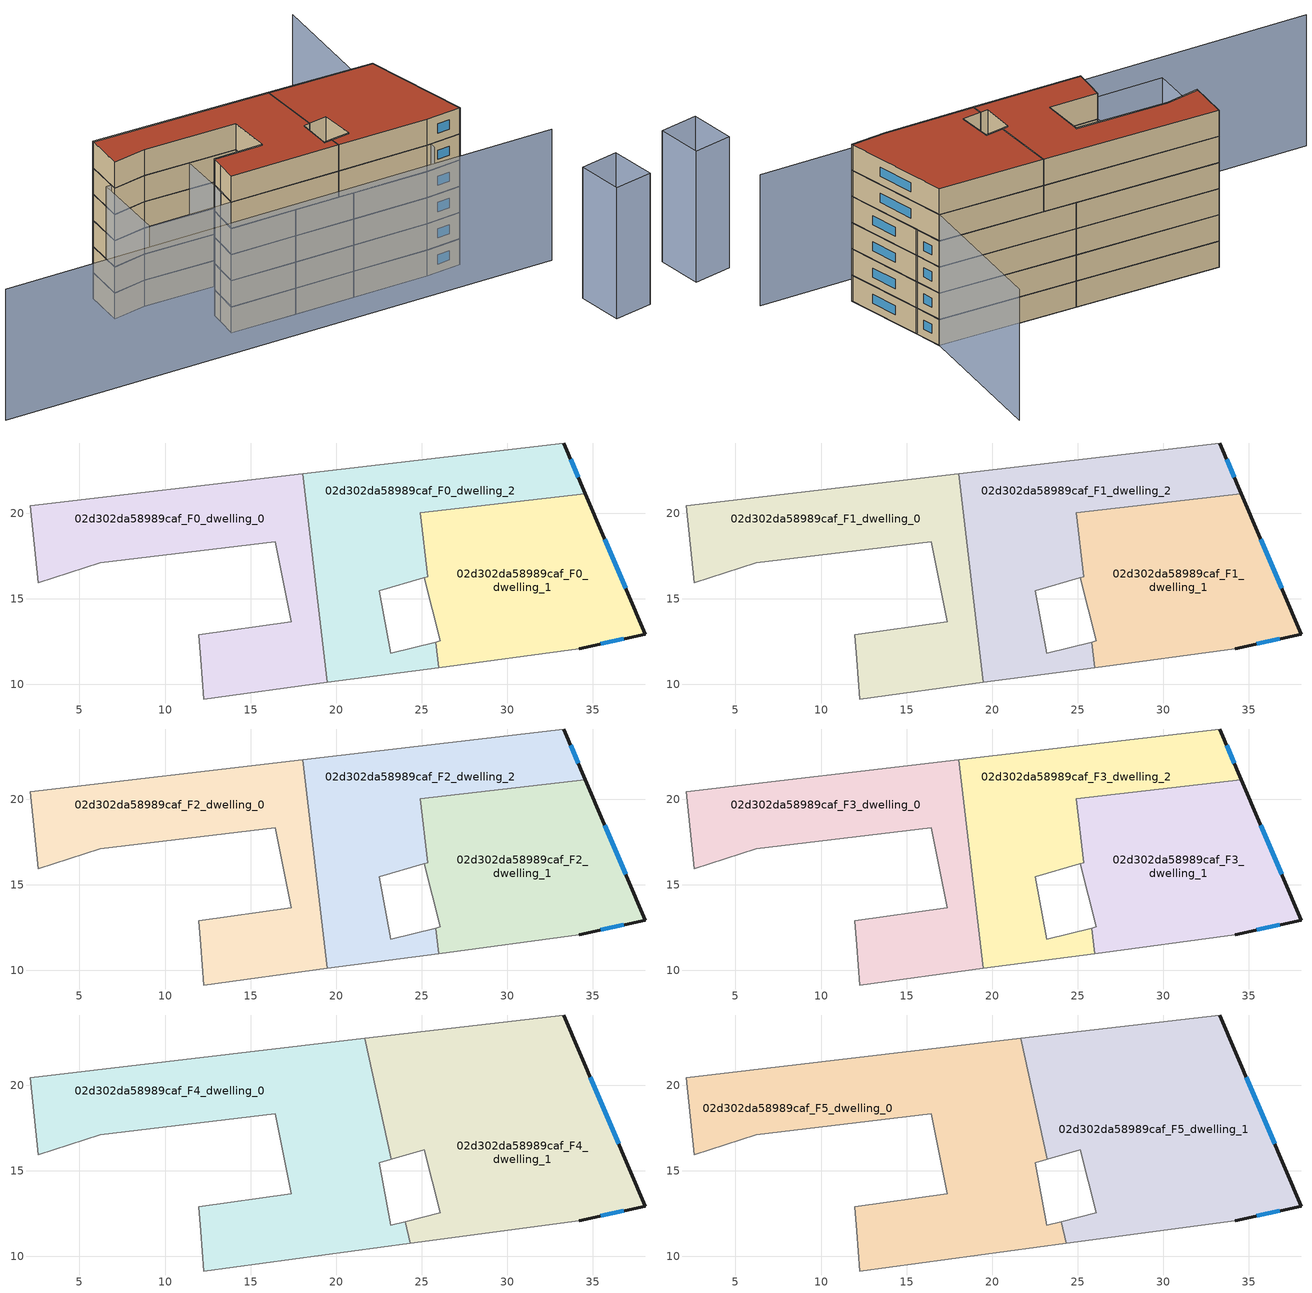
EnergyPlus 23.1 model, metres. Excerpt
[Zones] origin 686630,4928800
02d302da58989caf_F0_dwelling_0
 floor ground (EU_floor_Construction): 19.5,10.11 18.06,22.31 2.12,20.43 2.6,15.92 6.21,17.1 16.43,18.33 17.37,13.64 11.98,12.89 12.09,11.45 12.27,9.14 z0
 wall adiabatic (EU_wall_Construction): 19.5,10.11 12.27,9.14 12.09,11.45 11.98,12.89 17.37,13.64 16.43,18.33 6.21,17.1 2.6,15.92 2.12,20.43 18.06,22.31 z0:3
 wall to 02d302da58989caf_F0_dwelling_2 (EU_wall_Construction): 18.06,22.31 19.5,10.11 z0:3
02d302da58989caf_F0_dwelling_1
 floor ground (EU_floor_Construction): 38.08,12.93 34.56,21.14 24.93,20.01 25.37,16.29 25.14,16.22 26.1,12.53 25.82,12.46 25.99,10.98 34.22,12.08 z0
 wall outside (EU_wall_Construction): 34.56,21.14 38.08,12.93 34.22,12.08 z0:3
 wall adiabatic (EU_wall_Construction): 34.22,12.08 25.99,10.98 / 25.82,12.46 26.1,12.53 25.14,16.22 25.37,16.29 24.93,20.01 z0:3
 wall to 02d302da58989caf_F0_dwelling_2 (EU_wall_Construction): 24.93,20.01 34.56,21.14 / 25.99,10.98 25.82,12.46 z0:3
 window (EU_Window_Construction): 35.7,18.47 36.93,15.6 / 36.82,12.65 35.48,12.36 z0.98:2.02
02d302da58989caf_F0_dwelling_2
 floor ground (EU_floor_Construction): 25.99,10.98 25.82,12.46 23.2,11.8 22.52,15.45 25.14,16.22 25.37,16.29 24.93,20.01 34.56,21.14 33.29,24.1 18.06,22.31 19.5,10.11 z0
 wall outside (EU_wall_Construction): 33.29,24.1 34.56,21.14 z0:3
 wall adiabatic (EU_wall_Construction): 25.99,10.98 19.5,10.11 / 18.06,22.31 33.29,24.1 / 24.93,20.01 25.37,16.29 25.14,16.22 22.52,15.45 23.2,11.8 25.82,12.46 z0:3
 window (EU_Window_Construction): 33.7,23.14 34.15,22.11 z0.98:2.02
02d302da58989caf_F1_dwelling_0
 floor to 02d302da58989caf_F0_dwelling_0 (EU_floor_Construction): 19.5,10.11 18.06,22.31 2.12,20.43 2.6,15.92 6.21,17.1 16.43,18.33 17.37,13.64 11.98,12.89 12.09,11.45 12.27,9.14 z3
 wall adiabatic (EU_wall_Construction): 19.5,10.11 12.27,9.14 12.09,11.45 11.98,12.89 17.37,13.64 16.43,18.33 6.21,17.1 2.6,15.92 2.12,20.43 18.06,22.31 z3:6
 wall to 02d302da58989caf_F1_dwelling_2 (EU_wall_Construction): 18.06,22.31 19.5,10.11 z3:6
02d302da58989caf_F1_dwelling_1
 floor to 02d302da58989caf_F0_dwelling_1 (EU_floor_Construction): 38.08,12.93 34.56,21.14 24.93,20.01 25.37,16.29 25.14,16.22 26.1,12.53 25.82,12.46 25.99,10.98 34.22,12.08 z3
 wall outside (EU_wall_Construction): 34.56,21.14 38.08,12.93 34.22,12.08 z3:6
 wall adiabatic (EU_wall_Construction): 34.22,12.08 25.99,10.98 / 25.82,12.46 26.1,12.53 25.14,16.22 25.37,16.29 24.93,20.01 z3:6
 wall to 02d302da58989caf_F1_dwelling_2 (EU_wall_Construction): 24.93,20.01 34.56,21.14 / 25.99,10.98 25.82,12.46 z3:6
 window (EU_Window_Construction): 35.7,18.47 36.93,15.6 / 36.82,12.65 35.48,12.36 z3.98:5.02
02d302da58989caf_F1_dwelling_2
 floor to 02d302da58989caf_F0_dwelling_2 (EU_floor_Construction): 25.99,10.98 25.82,12.46 23.2,11.8 22.52,15.45 25.14,16.22 25.37,16.29 24.93,20.01 34.56,21.14 33.29,24.1 18.06,22.31 19.5,10.11 z3
 wall outside (EU_wall_Construction): 33.29,24.1 34.56,21.14 z3:6
 wall adiabatic (EU_wall_Construction): 25.99,10.98 19.5,10.11 / 18.06,22.31 33.29,24.1 / 24.93,20.01 25.37,16.29 25.14,16.22 22.52,15.45 23.2,11.8 25.82,12.46 z3:6
 window (EU_Window_Construction): 33.7,23.14 34.15,22.11 z3.98:5.02
02d302da58989caf_F2_dwelling_0
 floor to 02d302da58989caf_F1_dwelling_0 (EU_floor_Construction): 19.5,10.11 18.06,22.31 2.12,20.43 2.6,15.92 6.21,17.1 16.43,18.33 17.37,13.64 11.98,12.89 12.09,11.45 12.27,9.14 z6
 wall adiabatic (EU_wall_Construction): 19.5,10.11 12.27,9.14 12.09,11.45 11.98,12.89 17.37,13.64 16.43,18.33 6.21,17.1 2.6,15.92 2.12,20.43 18.06,22.31 z6:9
 wall to 02d302da58989caf_F2_dwelling_2 (EU_wall_Construction): 18.06,22.31 19.5,10.11 z6:9
02d302da58989caf_F2_dwelling_1
 floor to 02d302da58989caf_F1_dwelling_1 (EU_floor_Construction): 38.08,12.93 34.56,21.14 24.93,20.01 25.37,16.29 25.14,16.22 26.1,12.53 25.82,12.46 25.99,10.98 34.22,12.08 z6
 wall outside (EU_wall_Construction): 34.56,21.14 38.08,12.93 34.22,12.08 z6:9
 wall adiabatic (EU_wall_Construction): 34.22,12.08 25.99,10.98 / 25.82,12.46 26.1,12.53 25.14,16.22 25.37,16.29 24.93,20.01 z6:9
 wall to 02d302da58989caf_F2_dwelling_2 (EU_wall_Construction): 24.93,20.01 34.56,21.14 / 25.99,10.98 25.82,12.46 z6:9
 window (EU_Window_Construction): 35.7,18.47 36.93,15.6 / 36.82,12.65 35.48,12.36 z6.98:8.02
02d302da58989caf_F2_dwelling_2
 floor to 02d302da58989caf_F1_dwelling_2 (EU_floor_Construction): 25.99,10.98 25.82,12.46 23.2,11.8 22.52,15.45 25.14,16.22 25.37,16.29 24.93,20.01 34.56,21.14 33.29,24.1 18.06,22.31 19.5,10.11 z6
 wall outside (EU_wall_Construction): 33.29,24.1 34.56,21.14 z6:9
 wall adiabatic (EU_wall_Construction): 25.99,10.98 19.5,10.11 / 18.06,22.31 33.29,24.1 / 24.93,20.01 25.37,16.29 25.14,16.22 22.52,15.45 23.2,11.8 25.82,12.46 z6:9
 window (EU_Window_Construction): 33.7,23.14 34.15,22.11 z6.98:8.02
02d302da58989caf_F3_dwelling_0
 floor to 02d302da58989caf_F2_dwelling_0 (EU_floor_Construction): 19.5,10.11 18.06,22.31 2.12,20.43 2.6,15.92 6.21,17.1 16.43,18.33 17.37,13.64 11.98,12.89 12.09,11.45 12.27,9.14 z9
 wall adiabatic (EU_wall_Construction): 19.5,10.11 12.27,9.14 12.09,11.45 11.98,12.89 17.37,13.64 16.43,18.33 6.21,17.1 2.6,15.92 2.12,20.43 18.06,22.31 z9:12
 wall to 02d302da58989caf_F3_dwelling_2 (EU_wall_Construction): 18.06,22.31 19.5,10.11 z9:12
02d302da58989caf_F3_dwelling_1
 floor to 02d302da58989caf_F2_dwelling_1 (EU_floor_Construction): 38.08,12.93 34.56,21.14 24.93,20.01 25.37,16.29 25.14,16.22 26.1,12.53 25.82,12.46 25.99,10.98 34.22,12.08 z9
 wall outside (EU_wall_Construction): 34.56,21.14 38.08,12.93 34.22,12.08 z9:12
 wall adiabatic (EU_wall_Construction): 34.22,12.08 25.99,10.98 / 25.82,12.46 26.1,12.53 25.14,16.22 25.37,16.29 24.93,20.01 z9:12
 wall to 02d302da58989caf_F3_dwelling_2 (EU_wall_Construction): 24.93,20.01 34.56,21.14 / 25.99,10.98 25.82,12.46 z9:12
 window (EU_Window_Construction): 35.7,18.47 36.93,15.6 / 36.82,12.65 35.48,12.36 z9.98:11.02
02d302da58989caf_F3_dwelling_2
 floor to 02d302da58989caf_F2_dwelling_2 (EU_floor_Construction): 25.99,10.98 25.82,12.46 23.2,11.8 22.52,15.45 25.14,16.22 25.37,16.29 24.93,20.01 34.56,21.14 33.29,24.1 18.06,22.31 19.5,10.11 z9
 wall outside (EU_wall_Construction): 33.29,24.1 34.56,21.14 z9:12
 wall adiabatic (EU_wall_Construction): 25.99,10.98 19.5,10.11 / 18.06,22.31 33.29,24.1 / 24.93,20.01 25.37,16.29 25.14,16.22 22.52,15.45 23.2,11.8 25.82,12.46 z9:12
 window (EU_Window_Construction): 33.7,23.14 34.15,22.11 z9.98:11.02
02d302da58989caf_F4_dwelling_0
 floor to 02d302da58989caf_F3_dwelling_0 (EU_floor_Construction): 19.5,10.11 18.06,22.31 2.12,20.43 2.6,15.92 6.21,17.1 16.43,18.33 17.37,13.64 11.98,12.89 12.09,11.45 12.27,9.14 z12
 floor to 02d302da58989caf_F3_dwelling_2 (EU_floor_Construction): 24.33,10.75 24.05,12.01 23.2,11.8 22.52,15.45 23.24,15.66 21.67,22.73 18.06,22.31 19.5,10.11 z12
 wall adiabatic (EU_wall_Construction): 23.24,15.66 22.52,15.45 23.2,11.8 24.05,12.01 / 24.33,10.75 12.27,9.14 12.09,11.45 11.98,12.89 17.37,13.64 16.43,18.33 6.21,17.1 2.6,15.92 2.12,20.43 21.67,22.73 z12:15
 wall to 02d302da58989caf_F4_dwelling_1 (EU_wall_Construction): 21.67,22.73 23.24,15.66 / 24.05,12.01 24.33,10.75 z12:15
02d302da58989caf_F4_dwelling_1
 floor to 02d302da58989caf_F3_dwelling_2 (EU_floor_Construction): 25.99,10.98 25.82,12.46 24.05,12.01 24.33,10.75 z12; 34.56,21.14 33.29,24.1 21.67,22.73 23.24,15.66 25.14,16.22 25.16,16.23 25.37,16.29 24.93,20.01 z12
 floor to 02d302da58989caf_F3_dwelling_1 (EU_floor_Construction): 38.08,12.93 34.56,21.14 24.93,20.01 25.37,16.29 25.14,16.22 26.1,12.53 25.82,12.46 25.99,10.98 34.22,12.08 z12
 wall outside (EU_wall_Construction): 33.29,24.1 38.08,12.93 34.22,12.08 z12:15
 wall adiabatic (EU_wall_Construction): 34.22,12.08 24.33,10.75 / 24.05,12.01 26.1,12.53 25.14,16.22 23.24,15.66 / 21.67,22.73 33.29,24.1 z12:15
 window (EU_Window_Construction): 34.85,20.47 36.52,16.56 / 36.82,12.65 35.48,12.36 z12.98:14.02
02d302da58989caf_F5_dwelling_0
 floor to 02d302da58989caf_F4_dwelling_0 (EU_floor_Construction): 24.33,10.75 24.05,12.01 23.2,11.8 22.52,15.45 23.24,15.66 21.67,22.73 2.12,20.43 2.6,15.92 6.21,17.1 16.43,18.33 17.37,13.64 11.98,12.89 12.09,11.45 12.27,9.14 z15
 wall adiabatic (EU_wall_Construction): 23.24,15.66 22.52,15.45 23.2,11.8 24.05,12.01 / 24.33,10.75 12.27,9.14 12.09,11.45 11.98,12.89 17.37,13.64 16.43,18.33 6.21,17.1 2.6,15.92 2.12,20.43 21.67,22.73 z15:18
 wall to 02d302da58989caf_F5_dwelling_1 (EU_wall_Construction): 21.67,22.73 23.24,15.66 / 24.05,12.01 24.33,10.75 z15:18
 roof outside (EU_roof_Construction): 21.67,22.73 23.24,15.66 22.52,15.45 23.2,11.8 24.05,12.01 24.33,10.75 12.27,9.14 12.09,11.45 11.98,12.89 17.37,13.64 16.43,18.33 6.21,17.1 2.6,15.92 2.12,20.43 z18
02d302da58989caf_F5_dwelling_1
 floor to 02d302da58989caf_F4_dwelling_1 (EU_floor_Construction): 38.08,12.93 33.29,24.1 21.67,22.73 23.24,15.66 25.14,16.22 26.1,12.53 24.05,12.01 24.33,10.75 34.22,12.08 z15
 wall outside (EU_wall_Construction): 33.29,24.1 38.08,12.93 34.22,12.08 z15:18
 wall adiabatic (EU_wall_Construction): 34.22,12.08 24.33,10.75 / 24.05,12.01 26.1,12.53 25.14,16.22 23.24,15.66 / 21.67,22.73 33.29,24.1 z15:18
 window (EU_Window_Construction): 34.85,20.47 36.52,16.56 / 36.82,12.65 35.48,12.36 z15.98:17.02
 roof outside (EU_roof_Construction): 33.29,24.1 38.08,12.93 34.22,12.08 24.33,10.75 24.05,12.01 26.1,12.53 25.14,16.22 23.24,15.66 21.67,22.73 z18
shading: -14.58,1.91 46.73,10.33 / 31.41,40.34 34.75,11.52 / 52.54,-1.15 48.48,-2.5 / 48.48,-2.5 46.83,2.43 / 46.83,2.43 50.89,3.79 / 50.89,3.79 52.54,-1.15 / 12.4,9.15 3.11,7.91 / 3.11,7.91 1.95,16.53 / 1.95,16.53 11.24,17.78 / 11.24,17.78 12.4,9.15 z0:15
[Building]
EU S2 Campaign: North Axis=0; Terrain=City; Solar Distribution=FullExterior
[Site:Location]
Bologna: Latitude=44.5; Longitude=11.25; Time Zone=1; Elevation=37
[SizingPeriod:WeatherFileDays]
AnnualSizingPeriod: Begin Month=1; Begin Day of Month=1; End Month=12; End Day of Month=31; Day of Week for Start Day=Monday; Use Weather File Daylight Saving Period=No; Use Weather File Rain and Snow Indicators=No
[MATERIAL]
EU_InternalMass_Material: Roughness=MediumRough; Thickness=0.1; Conductivity=1; Density=1800; Specific Heat=900; Thermal Absorptance=0.9; Solar Absorptance=0.7; Visible Absorptance=0.7
[MATERIAL:NOMASS] Roughness=MediumRough; Thermal Absorptance=0.9; Solar Absorptance=0.7; Visible Absorptance=0.7
Name | Thermal Resistance
EU_wall_NoMass | 0.905828
EU_roof_NoMass | 0.37593
EU_floor_NoMass | 0.67114
[WINDOWMATERIAL:SIMPLEGLAZINGSYSTEM]
EU_Window_SimpleGlazing: UFactor=4.52486; Solar Heat Gain Coefficient=0.85; Visible Transmittance=0.85
[CONSTRUCTION]
EU_wall_Construction: EU_wall_NoMass
EU_roof_Construction: EU_roof_NoMass
EU_floor_Construction: EU_floor_NoMass
EU_InternalMass_Construction: EU_InternalMass_Material
EU_Window_Construction: EU_Window_SimpleGlazing
[ZONE] Type=1; Multiplier=1; Ceiling Height=autocalculate; Floor Area=autocalculate; Part of Total Floor Area=Yes
Name | Volume
02d302da58989caf_F0_dwelling_0 | 294.691
02d302da58989caf_F1_dwelling_0; 02d302da58989caf_F2_dwelling_0; 02d302da58989caf_F3_dwelling_0 | 294.689
02d302da58989caf_F4_dwelling_0 | 442.02
02d302da58989caf_F5_dwelling_0 | 442.027
02d302da58989caf_F0_dwelling_1; 02d302da58989caf_F1_dwelling_1; 02d302da58989caf_F2_dwelling_1; 02d302da58989caf_F3_dwelling_1 | 295.278
02d302da58989caf_F4_dwelling_1 | 441.989
02d302da58989caf_F5_dwelling_1 | 442.013
02d302da58989caf_F0_dwelling_2 | 294.049
02d302da58989caf_F1_dwelling_2; 02d302da58989caf_F2_dwelling_2; 02d302da58989caf_F3_dwelling_2 | 294.053
[INTERNALMASS] Construction=EU_InternalMass_Construction
Name | Zone or ZoneList | Surface Area
02d302da58989caf_F0_dwelling_0_EU_InternalMass | 02d302da58989caf_F0_dwelling_0 | 98.2288
02d302da58989caf_F0_dwelling_1_EU_InternalMass | 02d302da58989caf_F0_dwelling_1 | 98.4256
02d302da58989caf_F0_dwelling_2_EU_InternalMass | 02d302da58989caf_F0_dwelling_2 | 98.018
02d302da58989caf_F1_dwelling_0_EU_InternalMass | 02d302da58989caf_F1_dwelling_0 | 98.2288
02d302da58989caf_F1_dwelling_1_EU_InternalMass | 02d302da58989caf_F1_dwelling_1 | 98.4256
02d302da58989caf_F1_dwelling_2_EU_InternalMass | 02d302da58989caf_F1_dwelling_2 | 98.018
02d302da58989caf_F2_dwelling_0_EU_InternalMass | 02d302da58989caf_F2_dwelling_0 | 98.2288
02d302da58989caf_F2_dwelling_1_EU_InternalMass | 02d302da58989caf_F2_dwelling_1 | 98.4256
02d302da58989caf_F2_dwelling_2_EU_InternalMass | 02d302da58989caf_F2_dwelling_2 | 98.018
02d302da58989caf_F3_dwelling_0_EU_InternalMass | 02d302da58989caf_F3_dwelling_0 | 98.2288
02d302da58989caf_F3_dwelling_1_EU_InternalMass | 02d302da58989caf_F3_dwelling_1 | 98.4256
02d302da58989caf_F3_dwelling_2_EU_InternalMass | 02d302da58989caf_F3_dwelling_2 | 98.018
02d302da58989caf_F4_dwelling_0_EU_InternalMass | 02d302da58989caf_F4_dwelling_0 | 147.342
02d302da58989caf_F4_dwelling_1_EU_InternalMass | 02d302da58989caf_F4_dwelling_1 | 147.338
02d302da58989caf_F5_dwelling_0_EU_InternalMass | 02d302da58989caf_F5_dwelling_0 | 147.342
02d302da58989caf_F5_dwelling_1_EU_InternalMass | 02d302da58989caf_F5_dwelling_1 | 147.338
[OTHEREQUIPMENT] Fuel Type=Electricity; Design Level Calculation Method=Watts/Area; Power per Zone Floor Area=1; Fraction Latent=0; Fraction Radiant=0; Fraction Lost=0; Carbon Dioxide Generation Rate=0; EndUse Subcategory=EU_Step8_InternalGains
Name | Zone or ZoneList or Space or SpaceList | Schedule
EU_Step8_InternalGain_02d302da58989caf_F0_dwelling_0_f000 | 02d302da58989caf_F0_dwelling_0 | EU_Step8_GainSchedule_02d302da58989caf_F0_dwelling_0_f000
EU_Step8_InternalGain_02d302da58989caf_F0_dwelling_1_f000 | 02d302da58989caf_F0_dwelling_1 | EU_Step8_GainSchedule_02d302da58989caf_F0_dwelling_1_f000
EU_Step8_InternalGain_02d302da58989caf_F0_dwelling_2_f000 | 02d302da58989caf_F0_dwelling_2 | EU_Step8_GainSchedule_02d302da58989caf_F0_dwelling_2_f000
EU_Step8_InternalGain_02d302da58989caf_F1_dwelling_0_f000 | 02d302da58989caf_F1_dwelling_0 | EU_Step8_GainSchedule_02d302da58989caf_F1_dwelling_0_f000
EU_Step8_InternalGain_02d302da58989caf_F1_dwelling_1_f000 | 02d302da58989caf_F1_dwelling_1 | EU_Step8_GainSchedule_02d302da58989caf_F1_dwelling_1_f000
EU_Step8_InternalGain_02d302da58989caf_F1_dwelling_2_f000 | 02d302da58989caf_F1_dwelling_2 | EU_Step8_GainSchedule_02d302da58989caf_F1_dwelling_2_f000
EU_Step8_InternalGain_02d302da58989caf_F2_dwelling_0_f000 | 02d302da58989caf_F2_dwelling_0 | EU_Step8_GainSchedule_02d302da58989caf_F2_dwelling_0_f000
EU_Step8_InternalGain_02d302da58989caf_F2_dwelling_1_f000 | 02d302da58989caf_F2_dwelling_1 | EU_Step8_GainSchedule_02d302da58989caf_F2_dwelling_1_f000
EU_Step8_InternalGain_02d302da58989caf_F2_dwelling_2_f000 | 02d302da58989caf_F2_dwelling_2 | EU_Step8_GainSchedule_02d302da58989caf_F2_dwelling_2_f000
EU_Step8_InternalGain_02d302da58989caf_F3_dwelling_0_f000 | 02d302da58989caf_F3_dwelling_0 | EU_Step8_GainSchedule_02d302da58989caf_F3_dwelling_0_f000
EU_Step8_InternalGain_02d302da58989caf_F3_dwelling_1_f000 | 02d302da58989caf_F3_dwelling_1 | EU_Step8_GainSchedule_02d302da58989caf_F3_dwelling_1_f000
EU_Step8_InternalGain_02d302da58989caf_F3_dwelling_2_f000 | 02d302da58989caf_F3_dwelling_2 | EU_Step8_GainSchedule_02d302da58989caf_F3_dwelling_2_f000
EU_Step8_InternalGain_02d302da58989caf_F4_dwelling_0_f000 | 02d302da58989caf_F4_dwelling_0 | EU_Step8_GainSchedule_02d302da58989caf_F4_dwelling_0_f000
EU_Step8_InternalGain_02d302da58989caf_F4_dwelling_1_f000 | 02d302da58989caf_F4_dwelling_1 | EU_Step8_GainSchedule_02d302da58989caf_F4_dwelling_1_f000
EU_Step8_InternalGain_02d302da58989caf_F5_dwelling_0_f000 | 02d302da58989caf_F5_dwelling_0 | EU_Step8_GainSchedule_02d302da58989caf_F5_dwelling_0_f000
EU_Step8_InternalGain_02d302da58989caf_F5_dwelling_1_f000 | 02d302da58989caf_F5_dwelling_1 | EU_Step8_GainSchedule_02d302da58989caf_F5_dwelling_1_f000
[ZONEVENTILATION:DESIGNFLOWRATE] Schedule=EU_AlwaysOn; Design Flow Rate Calculation Method=AirChanges/Hour; Air Changes per Hour=0.73129; Ventilation Type=Natural; Fan Pressure Rise=0; Fan Total Efficiency=1; Constant Term Coefficient=1; Temperature Term Coefficient=0; Velocity Term Coefficient=0; Velocity Squared Term Coefficient=0; Minimum Indoor Temperature=-100; Maximum Indoor Temperature=100; Delta Temperature=-100; Minimum Outdoor Temperature=-100; Maximum Outdoor Temperature=100; Maximum Wind Speed=40
Name | Zone or ZoneList or Space or SpaceList
EU_ConstantAir_02d302da58989caf_F0_dwelling_0 | 02d302da58989caf_F0_dwelling_0
EU_ConstantAir_02d302da58989caf_F0_dwelling_1 | 02d302da58989caf_F0_dwelling_1
EU_ConstantAir_02d302da58989caf_F0_dwelling_2 | 02d302da58989caf_F0_dwelling_2
EU_ConstantAir_02d302da58989caf_F1_dwelling_0 | 02d302da58989caf_F1_dwelling_0
EU_ConstantAir_02d302da58989caf_F1_dwelling_1 | 02d302da58989caf_F1_dwelling_1
EU_ConstantAir_02d302da58989caf_F1_dwelling_2 | 02d302da58989caf_F1_dwelling_2
EU_ConstantAir_02d302da58989caf_F2_dwelling_0 | 02d302da58989caf_F2_dwelling_0
EU_ConstantAir_02d302da58989caf_F2_dwelling_1 | 02d302da58989caf_F2_dwelling_1
EU_ConstantAir_02d302da58989caf_F2_dwelling_2 | 02d302da58989caf_F2_dwelling_2
EU_ConstantAir_02d302da58989caf_F3_dwelling_0 | 02d302da58989caf_F3_dwelling_0
EU_ConstantAir_02d302da58989caf_F3_dwelling_1 | 02d302da58989caf_F3_dwelling_1
EU_ConstantAir_02d302da58989caf_F3_dwelling_2 | 02d302da58989caf_F3_dwelling_2
EU_ConstantAir_02d302da58989caf_F4_dwelling_0 | 02d302da58989caf_F4_dwelling_0
EU_ConstantAir_02d302da58989caf_F4_dwelling_1 | 02d302da58989caf_F4_dwelling_1
EU_ConstantAir_02d302da58989caf_F5_dwelling_0 | 02d302da58989caf_F5_dwelling_0
EU_ConstantAir_02d302da58989caf_F5_dwelling_1 | 02d302da58989caf_F5_dwelling_1
[HVACTEMPLATE:THERMOSTAT] Constant Heating Setpoint=20; Constant Cooling Setpoint=50
EU_HeatOnly_02d302da58989caf_F0_dwelling_0; EU_HeatOnly_02d302da58989caf_F0_dwelling_1; EU_HeatOnly_02d302da58989caf_F0_dwelling_2; EU_HeatOnly_02d302da58989caf_F1_dwelling_0; EU_HeatOnly_02d302da58989caf_F1_dwelling_1; EU_HeatOnly_02d302da58989caf_F1_dwelling_2; EU_HeatOnly_02d302da58989caf_F2_dwelling_0; EU_HeatOnly_02d302da58989caf_F2_dwelling_1; EU_HeatOnly_02d302da58989caf_F2_dwelling_2; EU_HeatOnly_02d302da58989caf_F3_dwelling_0; EU_HeatOnly_02d302da58989caf_F3_dwelling_1; EU_HeatOnly_02d302da58989caf_F3_dwelling_2; EU_HeatOnly_02d302da58989caf_F4_dwelling_0; EU_HeatOnly_02d302da58989caf_F4_dwelling_1; EU_HeatOnly_02d302da58989caf_F5_dwelling_0; EU_HeatOnly_02d302da58989caf_F5_dwelling_1
[HVACTEMPLATE:ZONE:IDEALLOADSAIRSYSTEM] System Availability Schedule=EU_AlwaysOn; Maximum Heating Supply Air Temperature=50; Minimum Cooling Supply Air Temperature=13; Maximum Heating Supply Air Humidity Ratio=0.0156; Minimum Cooling Supply Air Humidity Ratio=0.0077; Heating Limit=NoLimit; Cooling Limit=NoLimit; Heating Availability Schedule=EU_AlwaysOn; Cooling Availability Schedule=EU_CoolingOff; Dehumidification Control Type=ConstantSensibleHeatRatio; Cooling Sensible Heat Ratio=0.7; Dehumidification Setpoint=60; Humidification Control Type=None; Humidification Setpoint=30; Outdoor Air Method=None; Outdoor Air Flow Rate per Person=0.00944; Outdoor Air Flow Rate per Zone Floor Area=0; Outdoor Air Flow Rate per Zone=0; Demand Controlled Ventilation Type=None; Outdoor Air Economizer Type=NoEconomizer; Heat Recovery Type=None; Sensible Heat Recovery Effectiveness=0.7; Latent Heat Recovery Effectiveness=0.65
Name | Template Thermostat
02d302da58989caf_F0_dwelling_0 | EU_HeatOnly_02d302da58989caf_F0_dwelling_0
02d302da58989caf_F0_dwelling_1 | EU_HeatOnly_02d302da58989caf_F0_dwelling_1
02d302da58989caf_F0_dwelling_2 | EU_HeatOnly_02d302da58989caf_F0_dwelling_2
02d302da58989caf_F1_dwelling_0 | EU_HeatOnly_02d302da58989caf_F1_dwelling_0
02d302da58989caf_F1_dwelling_1 | EU_HeatOnly_02d302da58989caf_F1_dwelling_1
02d302da58989caf_F1_dwelling_2 | EU_HeatOnly_02d302da58989caf_F1_dwelling_2
02d302da58989caf_F2_dwelling_0 | EU_HeatOnly_02d302da58989caf_F2_dwelling_0
02d302da58989caf_F2_dwelling_1 | EU_HeatOnly_02d302da58989caf_F2_dwelling_1
02d302da58989caf_F2_dwelling_2 | EU_HeatOnly_02d302da58989caf_F2_dwelling_2
02d302da58989caf_F3_dwelling_0 | EU_HeatOnly_02d302da58989caf_F3_dwelling_0
02d302da58989caf_F3_dwelling_1 | EU_HeatOnly_02d302da58989caf_F3_dwelling_1
02d302da58989caf_F3_dwelling_2 | EU_HeatOnly_02d302da58989caf_F3_dwelling_2
02d302da58989caf_F4_dwelling_0 | EU_HeatOnly_02d302da58989caf_F4_dwelling_0
02d302da58989caf_F4_dwelling_1 | EU_HeatOnly_02d302da58989caf_F4_dwelling_1
02d302da58989caf_F5_dwelling_0 | EU_HeatOnly_02d302da58989caf_F5_dwelling_0
02d302da58989caf_F5_dwelling_1 | EU_HeatOnly_02d302da58989caf_F5_dwelling_1
[SIZING:ZONE] Zone Cooling Design Supply Air Temperature Input Method=SupplyAirTemperature; Zone Cooling Design Supply Air Temperature=13; Zone Heating Design Supply Air Temperature Input Method=SupplyAirTemperature; Zone Heating Design Supply Air Temperature=50; Zone Cooling Design Supply Air Humidity Ratio=0.008; Zone Heating Design Supply Air Humidity Ratio=0.008; Cooling Design Air Flow Method=DesignDay; Cooling Design Air Flow Rate=0; Cooling Minimum Air Flow per Zone Floor Area=0.000762; Cooling Minimum Air Flow=0; Cooling Minimum Air Flow Fraction=0.2; Heating Design Air Flow Method=DesignDay; Heating Design Air Flow Rate=0; Heating Maximum Air Flow per Zone Floor Area=0.002032; Heating Maximum Air Flow=0.141576; Heating Maximum Air Flow Fraction=0.3; Account for Dedicated Outdoor Air System=No; Dedicated Outdoor Air System Control Strategy=NeutralSupplyAir; Dedicated Outdoor Air Low Setpoint Temperature for Design=autosize; Dedicated Outdoor Air High Setpoint Temperature for Design=autosize; Zone Load Sizing Method=Sensible Load Only No Latent Load; Zone Latent Cooling Design Supply Air Humidity Ratio Input Method=HumidityRatioDifference; Zone Cooling Design Supply Air Humidity Ratio Difference=0.005; Zone Latent Heating Design Supply Air Humidity Ratio Input Method=HumidityRatioDifference; Zone Humidification Design Supply Air Humidity Ratio Difference=0.005
02d302da58989caf_F0_dwelling_0; 02d302da58989caf_F0_dwelling_1; 02d302da58989caf_F0_dwelling_2; 02d302da58989caf_F1_dwelling_0; 02d302da58989caf_F1_dwelling_1; 02d302da58989caf_F1_dwelling_2; 02d302da58989caf_F2_dwelling_0; 02d302da58989caf_F2_dwelling_1; 02d302da58989caf_F2_dwelling_2; 02d302da58989caf_F3_dwelling_0; 02d302da58989caf_F3_dwelling_1; 02d302da58989caf_F3_dwelling_2; 02d302da58989caf_F4_dwelling_0; 02d302da58989caf_F4_dwelling_1; 02d302da58989caf_F5_dwelling_0; 02d302da58989caf_F5_dwelling_1
[SCHEDULE:CONSTANT]
Name | Hourly Value
EU_AlwaysOn | 1
EU_CoolingOff | 0
[SCHEDULE:FILE] Column Number=1; Rows to Skip at Top=0; Number of Hours of Data=8760; Column Separator=Comma; Interpolate to Timestep=No; Minutes per Item=60; Adjust Schedule for Daylight Savings=Yes
Name | File
EU_Step8_GainSchedule_02d302da58989caf_F0_dwelling_0_f000 | ../../schedules/02d302da58989caf/02d302da58989caf_F0_dwelling_0_f000_gain.csv
EU_Step8_GainSchedule_02d302da58989caf_F0_dwelling_1_f000 | ../../schedules/02d302da58989caf/02d302da58989caf_F0_dwelling_1_f000_gain.csv
EU_Step8_GainSchedule_02d302da58989caf_F0_dwelling_2_f000 | ../../schedules/02d302da58989caf/02d302da58989caf_F0_dwelling_2_f000_gain.csv
EU_Step8_GainSchedule_02d302da58989caf_F1_dwelling_0_f000 | ../../schedules/02d302da58989caf/02d302da58989caf_F1_dwelling_0_f000_gain.csv
EU_Step8_GainSchedule_02d302da58989caf_F1_dwelling_1_f000 | ../../schedules/02d302da58989caf/02d302da58989caf_F1_dwelling_1_f000_gain.csv
EU_Step8_GainSchedule_02d302da58989caf_F1_dwelling_2_f000 | ../../schedules/02d302da58989caf/02d302da58989caf_F1_dwelling_2_f000_gain.csv
EU_Step8_GainSchedule_02d302da58989caf_F2_dwelling_0_f000 | ../../schedules/02d302da58989caf/02d302da58989caf_F2_dwelling_0_f000_gain.csv
EU_Step8_GainSchedule_02d302da58989caf_F2_dwelling_1_f000 | ../../schedules/02d302da58989caf/02d302da58989caf_F2_dwelling_1_f000_gain.csv
EU_Step8_GainSchedule_02d302da58989caf_F2_dwelling_2_f000 | ../../schedules/02d302da58989caf/02d302da58989caf_F2_dwelling_2_f000_gain.csv
EU_Step8_GainSchedule_02d302da58989caf_F3_dwelling_0_f000 | ../../schedules/02d302da58989caf/02d302da58989caf_F3_dwelling_0_f000_gain.csv
EU_Step8_GainSchedule_02d302da58989caf_F3_dwelling_1_f000 | ../../schedules/02d302da58989caf/02d302da58989caf_F3_dwelling_1_f000_gain.csv
EU_Step8_GainSchedule_02d302da58989caf_F3_dwelling_2_f000 | ../../schedules/02d302da58989caf/02d302da58989caf_F3_dwelling_2_f000_gain.csv
EU_Step8_GainSchedule_02d302da58989caf_F4_dwelling_0_f000 | ../../schedules/02d302da58989caf/02d302da58989caf_F4_dwelling_0_f000_gain.csv
EU_Step8_GainSchedule_02d302da58989caf_F4_dwelling_1_f000 | ../../schedules/02d302da58989caf/02d302da58989caf_F4_dwelling_1_f000_gain.csv
EU_Step8_GainSchedule_02d302da58989caf_F5_dwelling_0_f000 | ../../schedules/02d302da58989caf/02d302da58989caf_F5_dwelling_0_f000_gain.csv
EU_Step8_GainSchedule_02d302da58989caf_F5_dwelling_1_f000 | ../../schedules/02d302da58989caf/02d302da58989caf_F5_dwelling_1_f000_gain.csv
